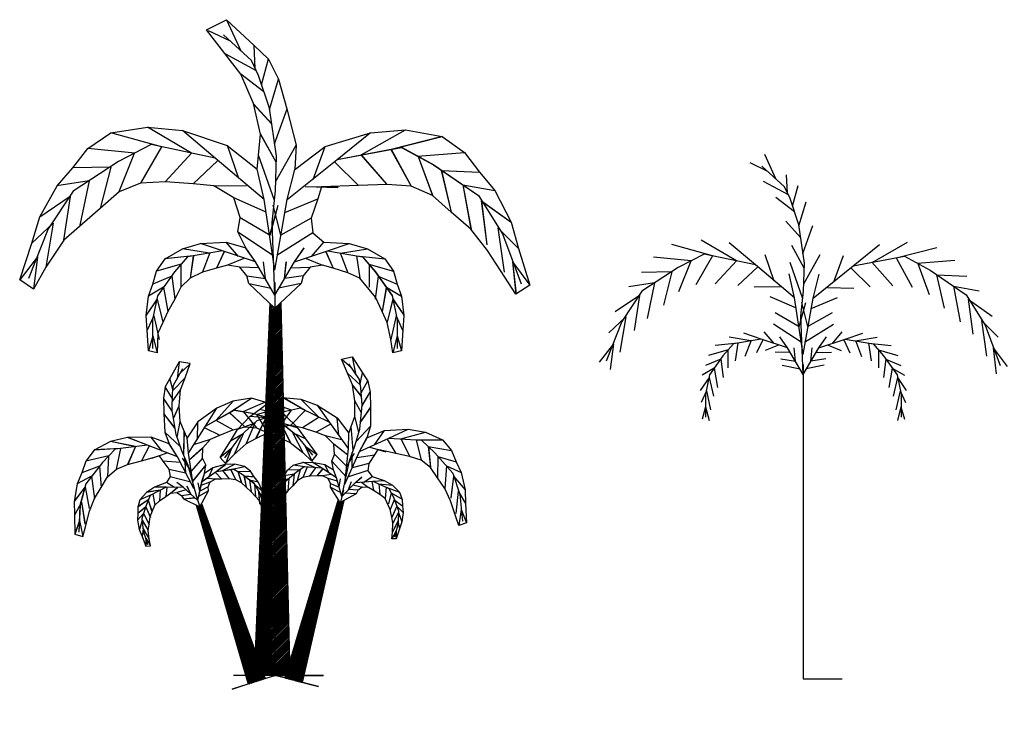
# Model space of a CAD drawing. Header units: inches. Extents: x -340059099 to 1458168, y 1119167 to 1294232938.
# Drawn here: x 486868.6 to 487072.2, y 1119167.2 to 1119311.7 of the extents above; entities that cross this region are included whole.
import ezdxf

# ---------------------------------------------------------------- set-up
doc = ezdxf.new("R2010")
doc.units = ezdxf.units.IN
doc.header["$MEASUREMENT"] = 0
for name, color, linetype in [('Bank line khal', 140, 'Continuous'), ('Dia', 5, 'Continuous'), ('Legend', 7, 'Continuous'), ('Text', 7, 'Continuous')]:
    doc.layers.add(name, color=color, linetype=linetype)
doc.layers.add('Box', color=7, linetype='Continuous', lineweight=30)
pattern_1 = [(30.72659376, (-103705.204224, 33440.115634), (-0.03193387264, 0.053725950696), [])]

# ---------------------------------------------------------------- blocks, each defined once
blk = doc.blocks.new('A$C57E40BF4')
at = {"layer": 'Box', "color": 3, "ltscale": 5}
for points in [[(32.55, 103.31), (34.82, 98.41)], [(33.21, 99.91), (29.76, 101.57)], [(37.1, 95.62), (36.91, 99.23)], [(32.33, 97.98), (37.24, 95.33)], [(38.11, 93.03), (39.2, 97.15)], [(38.47, 91.96), (34.83, 94.76)], [(39.36, 89.16), (40.76, 93.93)], [(39.69, 86.91), (36.8, 90.08)], [(40.13, 83.74), (42.11, 89.25)], [(27.05, 82.29), (20.14, 86.38)], [(30.78, 81.5), (25.65, 85.84)], [(53.77, 82), (60.76, 85.95)], [(22.35, 83.28), (14.35, 85.5)], [(40.41, 80.86), (37.95, 85.3)], [(50.02, 81.3), (55.24, 85.52)], [(58.49, 82.89), (66.53, 84.94)], [(18.13, 82.3), (10.74, 83.03)], [(22.35, 83.28), (19.05, 77.56)], [(34.51, 78.28), (32.71, 83.49)], [(40.32, 77.76), (43.56, 83.54)], [(46.22, 78.15), (48.13, 83.33)], [(58.49, 82.89), (61.67, 77.1)], [(18.05, 82.26), (15.64, 76.17)], [(27.1, 82.35), (22.89, 77.75)], [(31.17, 81.08), (27.34, 77.47)], [(40.13, 74.81), (37.64, 81.98)], [(53.71, 82.06), (57.83, 77.37)], [(62.68, 81.82), (70.09, 82.4)], [(62.76, 81.78), (65.04, 75.64)], [(14.35, 80.1), (8.35, 79.99)], [(14.35, 80.1), (12.68, 73.58)], [(38.52, 75.01), (37.42, 79.75)], [(42.14, 74.97), (43.35, 79.69)], [(49.62, 80.88), (53.37, 77.19)], [(66.42, 79.54), (72.41, 79.3)], [(66.42, 79.54), (67.95, 72.99)], [(10.92, 77.94), (5.87, 77.16)], [(10.92, 77.94), (9.48, 70.97)], [(35.75, 77.15), (30.56, 77.11)], [(44.96, 77.05), (50.14, 76.9)], [(69.79, 77.31), (74.83, 76.42)], [(69.79, 77.31), (71.09, 70.31)], [(7.94, 75.46), (3.19, 72.23)], [(7.94, 75.46), (6.92, 68.56)], [(38.85, 72.97), (33.72, 75.23)], [(41.77, 72.94), (46.95, 75.09)], [(72.72, 74.76), (77.4, 71.43)], [(72.72, 74.76), (73.59, 67.84)], [(39.43, 69.37), (40.71, 74.09)], [(41.12, 69.35), (39.93, 74.1)], [(34.71, 72.15), (39.43, 69.37)], [(45.89, 72.03), (41.12, 69.35)], [(5.26, 71.27), (1.92, 68.11)], [(5.26, 71.27), (4.1, 64.32)], [(75.31, 70.52), (78.58, 67.29)], [(75.31, 70.52), (76.32, 63.54)], [(34.38, 69.89), (39.99, 66.18)], [(46.17, 69.76), (40.48, 66.18)], [(29.91, 66.55), (25.62, 67.24)], [(31.95, 66.9), (28.5, 68.06)], [(34.46, 66.02), (32.52, 68.29)], [(37.13, 65.17), (35.63, 67.34)], [(43.29, 65.17), (44.79, 67.34)], [(45.96, 66.02), (47.9, 68.29)], [(48.47, 66.9), (51.92, 68.06)], [(50.51, 66.55), (54.8, 67.24)], [(2.82, 65.97), (0, 62.34)], [(2.82, 65.97), (2.16, 60.87)], [(27.35, 66.11), (22.88, 65.64)], [(27.35, 66.11), (26.83, 62.58)], [(29.93, 66.59), (28.72, 63.44)], [(32.23, 66.77), (31.02, 64.19)], [(35.31, 65.7), (32.71, 64.65)], [(45.11, 65.7), (47.71, 64.65)], [(48.2, 66.77), (49.4, 64.19)], [(50.49, 66.59), (51.7, 63.44)], [(53.07, 66.11), (53.59, 62.58)], [(53.07, 66.11), (57.54, 65.64)], [(25.42, 64.78), (21.56, 63.68)], [(25.39, 64.75), (25.39, 61.2)], [(37.71, 64.22), (34.67, 64.33)], [(38.71, 62.52), (38.42, 65.15)], [(41.71, 62.52), (42, 65.15)], [(42.71, 64.22), (45.75, 64.33)], [(55, 64.78), (58.86, 63.68)], [(55.03, 64.75), (55.03, 61.2)], [(77.64, 65.16), (80.38, 61.47)], [(77.64, 65.16), (78.18, 60.05)], [(23.96, 62.92), (20.97, 61.67)], [(23.96, 62.92), (24.42, 59.31)], [(35.78, 62.98), (38.71, 62.52)], [(44.64, 62.98), (41.71, 62.52)], [(56.46, 62.92), (56, 59.31)], [(56.46, 62.92), (59.46, 61.67)], [(22.67, 61.15), (20.28, 59.75)], [(22.67, 61.15), (23.33, 57.36)], [(36.07, 61.78), (39.63, 61.03)], [(40.2, 61.9), (40.2, 0), (47.87, 0)], [(44.35, 61.78), (40.79, 61.03)], [(57.75, 61.15), (57.09, 57.36)], [(57.75, 61.15), (60.14, 59.75)], [(21.66, 59.31), (19.92, 56.74)], [(21.66, 59.31), (22.52, 55.64)], [(58.76, 59.31), (57.9, 55.64)], [(58.76, 59.31), (60.51, 56.74)], [(21.15, 56.67), (20.1, 54.41)], [(21.15, 56.67), (21.95, 52.94)], [(59.28, 56.67), (58.47, 52.94)], [(59.28, 56.67), (60.32, 54.41)], [(20.97, 53.52), (20.28, 51.13)], [(20.97, 53.52), (21.66, 50.82)], [(59.45, 53.52), (58.76, 50.82)], [(59.45, 53.52), (60.14, 51.13)]]:
    blk.add_lwpolyline(points, dxfattribs=at)
at = {"layer": 'Box', "color": 3, "linetype": 'Continuous'}
for points in [[(40.21, 59.89), (39.76, 71.37), (40.28, 76.33), (40.43, 81.82), (39.33, 89.36), (37.61, 94.55), (36.51, 96.9), (32.08, 100.94)], [(40.21, 63.84), (38.52, 75.01), (30.78, 81.5), (20.69, 83.63), (15.57, 80.97), (8.42, 76.31), (4.5, 70.37), (1.4, 62.54)], [(40.21, 63.84), (42.14, 74.97), (50.02, 81.3), (60.16, 83.2), (65.21, 80.44), (72.27, 75.62), (76.05, 69.6), (78.98, 61.71)], [(40.21, 59.89), (37.13, 65.17), (31.95, 66.9), (26.45, 65.96), (24.4, 63.6), (21.73, 59.83), (20.94, 56.06), (20.94, 51.51)], [(40.21, 59.89), (43.29, 65.17), (48.47, 66.9), (53.98, 65.96), (56.02, 63.6), (58.69, 59.83), (59.48, 56.06), (59.48, 51.51)]]:
    blk.add_lwpolyline(points, dxfattribs=at)
blk = doc.blocks.new('A$C385510DB')
at = {"layer": 'Dia', "color": 0, "linetype": 'Continuous', "xscale": 0.599999999999909, "yscale": 0.599999999999909, "zscale": 0.599999999999909}
blk.add_blockref('A$C57E40BF4', (0, 0), dxfattribs=at)
blk = doc.blocks.new('banana tree')
at = {"layer": 'Bank line khal'}
h = blk.add_hatch(dxfattribs=at)
h.set_pattern_fill('ANSI31', color=3)
h.set_pattern_definition([(45, (-217501.69954, 13678.78252), (-0.08838834765, 0.08838834765), [])])
h.paths.add_polyline_path([(0.66, 42.65), (0, 42.03), (0, 0), (1.72, 0)])
h.paths.add_polyline_path([(0, 42.03), (-0.59, 42.6), (-2.36, 0), (0, 0)])
h = blk.add_hatch(dxfattribs=at)
h.set_pattern_fill('ANSI31', color=3, scale=0.5, angle=-14.2734)
h.set_pattern_definition(pattern_1)
h.paths.add_polyline_path([(-9.02, 19.51), (-8.61, 19.32), (-2.25, -0.71), (-3.07, -0.98)])
h.paths.add_polyline_path([(-8.61, 19.32), (-8.41, 19.68), (-1.13, -0.36), (-2.25, -0.71)])
h = blk.add_hatch(dxfattribs=at)
h.set_pattern_fill('ANSI31', color=3, scale=0.5, angle=-14.2734)
h.set_pattern_definition(pattern_1)
h.paths.add_polyline_path([(7.87, 20.01), (7.47, 19.79), (2.29, -0.58), (3.13, -0.8)])
h.paths.add_polyline_path([(7.47, 19.79), (7.25, 20.13), (1.14, -0.29), (2.29, -0.58)])
at = {"layer": 'Bank line khal', "color": 3, "flags": 128}
for points in [[(-0.59, 42.6), (-2.36, 0)], [(0.66, 42.65), (1.72, 0)], [(-9.02, 19.51), (-3.07, -0.98)], [(-8.41, 19.68), (-1.13, -0.36)], [(7.25, 20.13), (1.14, -0.29)], [(7.87, 20.01), (3.13, -0.8)], [(-4.91, -1.56), (-2.25, -0.71), (0, 0)], [(5.57, 0), (0, 0), (-4.73, 0)], [(4.99, -1.27), (2.29, -0.58), (0, 0)]]:
    blk.add_lwpolyline(points, dxfattribs=at)
at = {"layer": 'Legend', "color": 3, "linetype": 'Continuous', "flags": 128}
for points in [[(-3.99, 52.42), (-4.71, 54.66), (-7.01, 56.03), (-9.35, 56.28), (-12.58, 56.49), (-15.37, 56.35), (-17.84, 55.34), (-20, 53.46), (-22.36, 51.4), (-24.18, 49.81), (-26.23, 46.73), (-27.64, 44.22), (-29.21, 45.29), (-27.81, 49.48), (-26.89, 52.48), (-24.94, 56.06), (-23.14, 58.11), (-21.41, 60.33), (-18.78, 62.12), (-14.57, 62.76), (-10.58, 62.36), (-5.45, 60.66), (-2.03, 57.94), (-1.87, 59.56), (-1.64, 61.97), (-2.47, 65.45), (-3.91, 68.84), (-5.72, 71.19), (-7.83, 73.91), (-5.56, 75.05), (-2.39, 72.09), (-0.74, 70.54), (0.4, 68.24), (1.38, 64.84), (2.44, 60.69), (2.28, 57.9), (5.76, 60.54), (10.93, 62.13), (14.93, 62.44), (19.13, 61.71), (21.71, 59.86), (23.4, 57.61), (25.16, 55.52), (27.02, 51.9), (27.88, 48.88), (29.19, 44.66), (27.59, 43.63), (26.32, 45.58), (24.34, 48.64), (22.44, 51.08), (20.16, 53.03), (18.04, 54.95), (15.59, 56.01), (12.81, 56.21), (9.57, 56.08), (5.34, 55.92), (4.9, 54.55), (4.13, 52.33), (4.34, 50.68), (5.59, 49.61), (8.51, 49.45), (10.6, 48.85), (12.59, 47.69), (13.56, 46.26), (13.99, 44.8), (14.49, 43.41), (14.75, 41.22), (14.62, 39.53), (14.49, 37.15), (13.48, 36.92), (13.27, 38.46), (12.86, 40.42), (12.27, 41.67), (11.51, 43.31), (9.73, 45.46), (8.35, 46.09), (6.68, 46.63), (5.45, 46.97), (4.03, 46.74), (3.22, 45.76), (3.01, 44.88), (0, 42.03), (-3, 44.88), (-3.21, 45.76), (-4.02, 46.74), (-5.44, 46.97), (-6.67, 46.63), (-8.3, 46.18), (-9.72, 45.46), (-10.76, 44.46), (-11.47, 43.09), (-12.26, 41.67), (-12.84, 40.42), (-13.42, 39.19), (-13.47, 36.92), (-14.47, 37.15), (-14.61, 39.53), (-14.74, 41.22), (-14.47, 43.41), (-13.98, 44.8), (-13.55, 46.26), (-12.58, 47.69), (-10.59, 48.85), (-8.5, 49.45), (-5.58, 49.61), (-3.32, 48.93), (-4.23, 50.78), (-3.99, 52.42)], [(6.82, 25.31), (6.74, 26.48), (5.8, 27.43), (4.7, 27.84), (3.16, 28.34), (1.79, 28.62), (0.46, 28.43), (-0.81, 27.79), (-2.21, 27.08), (-3.29, 26.53), (-4.66, 25.29), (-5.65, 24.25), (-6.28, 24.96), (-5.09, 26.82), (-4.27, 28.16), (-2.89, 29.66), (-1.76, 30.43), (-0.65, 31.29), (0.85, 31.83), (2.96, 31.63), (4.85, 30.94), (7.13, 29.48), (8.45, 27.74), (8.73, 28.51), (9.14, 29.65), (9.16, 31.44), (8.88, 33.26), (8.29, 34.62), (7.61, 36.2), (8.85, 36.47), (10.02, 34.65), (10.63, 33.69), (10.9, 32.43), (10.95, 30.67), (10.95, 28.52), (10.53, 27.19), (12.54, 28.04), (15.24, 28.18), (17.22, 27.83), (19.17, 26.96), (20.19, 25.75), (20.73, 24.45), (21.32, 23.22), (21.78, 21.23), (21.83, 19.67), (21.94, 17.46), (21.04, 17.16), (20.66, 18.26), (20.08, 19.99), (19.46, 21.4), (18.59, 22.63), (17.81, 23.82), (16.75, 24.64), (15.42, 25.08), (13.84, 25.41), (11.77, 25.86), (11.39, 25.25), (10.74, 24.27), (10.64, 23.44), (11.12, 22.77), (12.51, 22.33), (13.45, 21.78), (14.27, 20.97), (14.56, 20.16), (14.59, 19.4), (14.66, 18.67), (14.52, 17.57), (14.25, 16.77), (13.89, 15.63), (13.37, 15.65), (13.46, 16.42), (13.5, 17.42), (13.37, 18.1), (13.2, 18.99), (12.61, 20.25), (12.02, 20.72), (11.28, 21.19), (10.72, 21.5), (10, 21.57), (9.49, 21.19), (9.28, 20.79), (7.47, 19.79), (6.37, 21.54), (6.37, 21.99), (6.1, 22.56), (5.44, 22.85), (4.81, 22.84), (3.96, 22.82), (3.19, 22.65), (2.56, 22.29), (2.04, 21.71), (1.49, 21.12), (1.05, 20.59), (0.62, 20.06), (0.31, 18.97), (-0.14, 19.2), (0.09, 20.37), (0.23, 21.21), (0.63, 22.24), (1.04, 22.85), (1.43, 23.5), (2.07, 24.08), (3.18, 24.39), (4.27, 24.43), (5.7, 24.15), (6.71, 23.53), (6.5, 24.54), (6.82, 25.31)], [(-8.28, 24.87), (-8.27, 26.05), (-7.39, 27.05), (-6.31, 27.52), (-4.8, 28.11), (-3.45, 28.46), (-2.12, 28.36), (-0.81, 27.79), (0.63, 27.16), (1.74, 26.68), (3.18, 25.52), (4.23, 24.54), (4.82, 25.29), (3.52, 27.07), (2.63, 28.36), (1.16, 29.77), (-0.01, 30.48), (-1.17, 31.27), (-2.7, 31.73), (-4.8, 31.4), (-6.64, 30.61), (-8.83, 29.02), (-10.05, 27.21), (-10.37, 27.95), (-10.84, 29.07), (-10.97, 30.85), (-10.8, 32.69), (-10.29, 34.08), (-9.7, 35.69), (-10.95, 35.89), (-12.01, 34), (-12.57, 33.02), (-12.76, 31.75), (-12.72, 29.98), (-12.59, 27.84), (-12.1, 26.53), (-14.15, 27.27), (-16.86, 27.24), (-18.81, 26.79), (-20.7, 25.8), (-21.65, 24.53), (-22.12, 23.2), (-22.64, 21.94), (-22.98, 19.93), (-22.93, 18.37), (-22.92, 16.16), (-22, 15.9), (-21.69, 17.03), (-21.21, 18.79), (-20.67, 20.24), (-19.88, 21.51), (-19.16, 22.75), (-18.15, 23.62), (-16.86, 24.14), (-15.29, 24.56), (-13.25, 25.13), (-12.84, 24.54), (-12.14, 23.6), (-11.98, 22.78), (-12.42, 22.08), (-13.79, 21.56), (-14.69, 20.96), (-15.47, 20.11), (-15.71, 19.28), (-15.69, 18.52), (-15.72, 17.78), (-15.52, 16.7), (-15.2, 15.92), (-14.77, 14.8), (-14.26, 14.84), (-14.39, 15.61), (-14.49, 16.61), (-14.4, 17.29), (-14.29, 18.19), (-13.76, 19.48), (-13.2, 19.99), (-12.49, 20.5), (-11.95, 20.85), (-11.24, 20.95), (-10.71, 20.6), (-10.48, 20.22), (-8.61, 19.32), (-7.61, 21.13), (-7.64, 21.58), (-7.41, 22.17), (-6.76, 22.49), (-6.12, 22.52), (-5.28, 22.55), (-4.5, 22.42), (-3.85, 22.1), (-3.3, 21.56), (-2.71, 21), (-2.24, 20.49), (-1.78, 19.99), (-1.42, 18.92), (-0.97, 19.18), (-1.27, 20.33), (-1.46, 21.16), (-1.92, 22.16), (-2.37, 22.75), (-2.79, 23.38), (-3.47, 23.92), (-4.59, 24.17), (-5.68, 24.14), (-7.09, 23.77), (-8.07, 23.1), (-7.91, 24.12), (-8.28, 24.87)]]:
    blk.add_lwpolyline(points, dxfattribs=at)
at = {"layer": 'Bank line khal', "color": 3, "xscale": 1.210862232252776, "yscale": 1.210862232252776, "zscale": 1.210862232252776}
blk.add_blockref('A$C385510DB', (-29.21, 0), dxfattribs=at)
at = {"layer": 'Bank line khal', "color": 3, "yscale": 0.6054311161263878, "zscale": 0.6054311161263878}
for p, xscale, rotation in [((11.67, 3.7), -0.6054311161263877, 17.60603732187358), ((-11.86, 3.02), 0.6054311161263878, 345.7265937630121)]:
    blk.add_blockref('A$C385510DB', p, dxfattribs=dict(at, xscale=xscale, rotation=rotation))

msp = doc.modelspace()

# ---------------------------------------------------------------- linework, layer by layer
at = {"layer": 'Text', "color": 3, "ltscale": 5}
for points in [[(486911.18, 1119311.65), (486914.14, 1119305.25)], [(486917.12, 1119301.59), (486916.88, 1119306.32)], [(486918.45, 1119298.2), (486919.87, 1119303.59)], [(486920.09, 1119293.13), (486921.92, 1119299.38)], [(486920.52, 1119290.19), (486916.74, 1119294.34)], [(486921.1, 1119286.05), (486923.69, 1119293.26)], [(486908.86, 1119283.11), (486902.14, 1119288.79)], [(486921.46, 1119282.27), (486918.24, 1119288.09)], [(486934.04, 1119282.84), (486940.88, 1119288.37)], [(486938.95, 1119283.76), (486948.1, 1119288.93)], [(486945.13, 1119284.93), (486955.66, 1119287.62)], [(486913.74, 1119278.89), (486911.38, 1119285.72)], [(486921.34, 1119278.21), (486925.59, 1119285.77)], [(486929.07, 1119278.72), (486931.57, 1119285.5)], [(486921.1, 1119274.35), (486917.83, 1119283.73)], [(486938.88, 1119283.85), (486944.27, 1119277.7)], [(486945.13, 1119284.93), (486949.29, 1119277.35)], [(486950.62, 1119283.53), (486960.31, 1119284.28)], [(486950.72, 1119283.47), (486953.7, 1119275.44)], [(486933.52, 1119282.3), (486938.43, 1119277.46)], [(486918.99, 1119274.61), (486917.54, 1119280.82)], [(486923.73, 1119274.56), (486925.31, 1119280.74)], [(486955.51, 1119280.55), (486963.35, 1119280.23)], [(486955.51, 1119280.55), (486957.51, 1119271.96)], [(486959.93, 1119277.62), (486966.52, 1119276.46)], [(486959.93, 1119277.62), (486961.63, 1119268.46)], [(486927.42, 1119277.28), (486934.21, 1119277.09)], [(486920.17, 1119267.23), (486921.86, 1119273.41)], [(486922.39, 1119267.21), (486920.84, 1119273.42)], [(486923.24, 1119271.9), (486930.02, 1119274.71)], [(486963.76, 1119274.28), (486969.89, 1119269.93)], [(486963.76, 1119274.28), (486964.9, 1119265.23)], [(486928.64, 1119270.72), (486922.39, 1119267.21)], [(486929, 1119267.74), (486921.56, 1119263.05)], [(486967.15, 1119268.74), (486971.43, 1119264.5)], [(486967.15, 1119268.74), (486968.47, 1119259.6)], [(486913.68, 1119262.85), (486911.14, 1119265.81)], [(486928.72, 1119262.85), (486931.27, 1119265.81)], [(486932.02, 1119264), (486936.53, 1119265.51)], [(486907.72, 1119263.54), (486902.11, 1119264.44)], [(486907.74, 1119263.6), (486906.17, 1119259.47)], [(486910.75, 1119263.82), (486909.17, 1119260.44)], [(486917.18, 1119261.74), (486915.21, 1119264.58)], [(486925.23, 1119261.74), (486927.19, 1119264.58)], [(486931.66, 1119263.82), (486933.23, 1119260.44)], [(486934.66, 1119263.6), (486936.24, 1119259.47)], [(486934.68, 1119263.54), (486940.3, 1119264.44)], [(486901.85, 1119261.22), (486896.79, 1119259.78)], [(486904.37, 1119262.97), (486898.52, 1119262.35)], [(486901.81, 1119261.18), (486901.81, 1119256.54)], [(486904.37, 1119262.97), (486903.69, 1119258.34)], [(486919.24, 1119258.27), (486918.86, 1119261.71)], [(486923.16, 1119258.27), (486923.55, 1119261.71)], [(486927.61, 1119262.43), (486931.02, 1119261.05)], [(486938.04, 1119262.97), (486938.72, 1119258.34)], [(486938.04, 1119262.97), (486943.88, 1119262.35)], [(486940.56, 1119261.22), (486945.62, 1119259.78)], [(486940.6, 1119261.18), (486940.6, 1119256.54)], [(486970.2, 1119261.72), (486973.78, 1119256.89)], [(486970.2, 1119261.72), (486970.91, 1119255.03)], [(486924.48, 1119260.48), (486928.45, 1119260.63)], [(486899.93, 1119258.79), (486896.01, 1119257.15)], [(486899.93, 1119258.79), (486900.53, 1119254.06)], [(486915.41, 1119258.87), (486919.24, 1119258.27)], [(486915.78, 1119257.29), (486920.44, 1119256.31)], [(486921.19, 1119257.45), (486921.19, 1119176.42), (486931.23, 1119176.42)], [(486926.62, 1119257.29), (486921.96, 1119256.31)], [(486927, 1119258.87), (486923.16, 1119258.27)], [(486942.48, 1119258.79), (486941.88, 1119254.06)], [(486942.48, 1119258.79), (486946.39, 1119257.15)], [(486898.24, 1119256.48), (486895.11, 1119254.64)], [(486898.24, 1119256.48), (486899.1, 1119251.51)], [(486944.17, 1119256.48), (486943.3, 1119251.51)], [(486944.17, 1119256.48), (486947.29, 1119254.64)], [(486896.92, 1119254.06), (486894.64, 1119250.7)], [(486945.48, 1119254.06), (486944.36, 1119249.25)], [(486945.48, 1119254.06), (486947.77, 1119250.7)], [(486946.16, 1119250.61), (486945.11, 1119245.72)], [(486946.16, 1119250.61), (486947.53, 1119247.65)], [(486946.38, 1119246.48), (486945.48, 1119242.95)], [(486946.38, 1119246.48), (486947.29, 1119243.35)], [(486901.46, 1119241.1), (486901.01, 1119237.6)], [(486937, 1119239.87), (486935.09, 1119241.48)], [(486937.14, 1119242.14), (486937.78, 1119238.67)], [(486901.72, 1119238.85), (486903.54, 1119240.57)], [(486936.14, 1119238.79), (486938.82, 1119236.32)], [(486938.78, 1119236.53), (486939.24, 1119238.85)], [(486900.14, 1119235.4), (486899.55, 1119237.69)], [(486902.65, 1119237.82), (486900.11, 1119235.2)], [(486939, 1119234.72), (486940.36, 1119237.16)], [(486900.02, 1119233.59), (486898.53, 1119235.94)], [(486900.01, 1119232.85), (486901.73, 1119235.32)], [(486939.06, 1119233.99), (486937.2, 1119236.35)], [(486939.17, 1119232.06), (486940.83, 1119234.86)], [(486900.01, 1119230.92), (486898.2, 1119233.62)], [(486909.05, 1119229.08), (486912.55, 1119233)], [(486911.79, 1119230.62), (486916.34, 1119233.6)], [(486914.61, 1119230.85), (486919.08, 1119232.77)], [(486924.6, 1119231.14), (486920.03, 1119232.8)], [(486927.43, 1119231.08), (486922.72, 1119233.78)], [(486930.25, 1119229.69), (486926.53, 1119233.4)], [(486939.02, 1119230.58), (486937.7, 1119233.06)], [(486900.25, 1119229.46), (486901.42, 1119232.01)], [(486906.88, 1119227.85), (486909.22, 1119231.57)], [(486911.79, 1119230.62), (486914.98, 1119227.71)], [(486914.67, 1119230.84), (486917.38, 1119227.52)], [(486917.41, 1119230.23), (486921.17, 1119231.34)], [(486921.84, 1119230.36), (486918.02, 1119231.25)], [(486924.54, 1119231.13), (486922.03, 1119227.65)], [(486927.43, 1119231.08), (486924.41, 1119227.98)], [(486932.49, 1119228.59), (486929.94, 1119232.17)], [(486938.79, 1119228.5), (486940.93, 1119231.68)], [(486900.6, 1119227.39), (486898.28, 1119230.44)], [(486901, 1119225.54), (486901.65, 1119228.8)], [(486905.19, 1119225.1), (486905.28, 1119228.71)], [(486909, 1119229.1), (486912.55, 1119227.07)], [(486917.03, 1119228.44), (486913.5, 1119227.16)], [(486917.03, 1119228.44), (486915.27, 1119224.23)], [(486919.32, 1119229.54), (486915.99, 1119229.86)], [(486919.32, 1119229.54), (486917.28, 1119225.35)], [(486917.41, 1119230.23), (486919.74, 1119226.49)], [(486921.84, 1119230.36), (486919.73, 1119226.49)], [(486919.97, 1119229.56), (486923.28, 1119230.07)], [(486919.97, 1119229.56), (486922.25, 1119225.49)], [(486922.32, 1119228.6), (486924.32, 1119224.5)], [(486922.32, 1119228.6), (486925.92, 1119227.53)], [(486930.3, 1119229.72), (486926.88, 1119227.48)], [(486934.34, 1119225.94), (486934.04, 1119229.54)], [(486938.5, 1119226.63), (486937.65, 1119229.85)], [(486901.67, 1119223.62), (486898.5, 1119226.58)], [(486902.37, 1119221.82), (486902.51, 1119226.79)], [(486906.72, 1119227.51), (486909.82, 1119226.01)], [(486924.83, 1119226.52), (486926.92, 1119222.41)], [(486924.83, 1119226.52), (486927.53, 1119225.2)], [(486932.67, 1119228.26), (486929.66, 1119226.59)], [(486936.35, 1119223.22), (486936.42, 1119226.41)], [(486937.34, 1119222.84), (486936.92, 1119227.79)], [(486937.94, 1119224.68), (486940.93, 1119227.82)], [(486941.75, 1119223.97), (486943.8, 1119226.95)], [(486944.66, 1119225.36), (486948.66, 1119227.19)], [(486947.15, 1119225.2), (486952.23, 1119226.57)], [(486892.44, 1119223.61), (486887.3, 1119224.69)], [(486894.92, 1119223.91), (486890.82, 1119225.51)], [(486897.91, 1119222.7), (486895.69, 1119225.55)], [(486903.34, 1119222.26), (486903.09, 1119225.44)], [(486904.64, 1119224.15), (486907.88, 1119225.15)], [(486914.65, 1119226.22), (486912.03, 1119224.75)], [(486914.65, 1119226.22), (486912.8, 1119222)], [(486934.94, 1119225.03), (486931.65, 1119225.84)], [(486938.65, 1119222.61), (486940.17, 1119225.41)], [(486944.35, 1119225.16), (486946.13, 1119222.21)], [(486947.13, 1119225.25), (486948.99, 1119221.61)], [(486950.29, 1119225), (486955.73, 1119225.01)], [(486950.29, 1119225), (486951.37, 1119220.82)], [(486889.32, 1119223.23), (486883.89, 1119222.92)], [(486889.32, 1119223.23), (486888.48, 1119218.99)], [(486892.46, 1119223.66), (486890.82, 1119219.91)], [(486895.25, 1119223.73), (486893.64, 1119220.68)], [(486901.08, 1119221.52), (486899.4, 1119224.23)], [(486903.53, 1119220.92), (486906.29, 1119223.35)], [(486912.25, 1119223.25), (486909.88, 1119221.4)], [(486912.25, 1119223.25), (486911.01, 1119220.12)], [(486927.4, 1119223.69), (486928.82, 1119220.64)], [(486927.4, 1119223.69), (486929.87, 1119221.99)], [(486936.24, 1119221.88), (486933.34, 1119224.14)], [(486937.09, 1119219.22), (486937.1, 1119222.42)], [(486940.77, 1119223.48), (486944.03, 1119222.55)], [(486952.78, 1119223.65), (486957.57, 1119222.82)], [(486952.82, 1119223.61), (486953.28, 1119219.34)], [(486886.91, 1119221.73), (486882.18, 1119220.62)], [(486886.87, 1119221.69), (486886.67, 1119217.41)], [(486898.92, 1119222.26), (486895.71, 1119221.14)], [(486901.72, 1119220.33), (486898.06, 1119220.64)], [(486903.89, 1119218.57), (486902.15, 1119221.26)], [(486902.84, 1119218.22), (486902.64, 1119221.42)], [(486906.28, 1119221.24), (486903.89, 1119218.57)], [(486929.53, 1119219.25), (486926.92, 1119220.38)], [(486930.88, 1119219.14), (486928.88, 1119220.43)], [(486932.9, 1119220.64), (486935.86, 1119217.39)], [(486933.48, 1119222.03), (486936.02, 1119219.5)], [(486936.02, 1119219.5), (486937.6, 1119222.29)], [(486938.08, 1119221.39), (486941.71, 1119221.91)], [(486954.78, 1119221.6), (486954.69, 1119217.19)], [(486954.78, 1119221.6), (486958.54, 1119220.48)], [(486885.03, 1119219.57), (486881.34, 1119218.23)], [(486885.03, 1119219.57), (486885.38, 1119215.18)], [(486899.33, 1119218.95), (486902.84, 1119218.22)], [(486906.93, 1119219.89), (486904.17, 1119216.47)], [(486907.65, 1119217.46), (486908.41, 1119219.26)], [(486908.89, 1119218.37), (486910.16, 1119217)], [(486909.04, 1119218.51), (486910.96, 1119219.91)], [(486910.36, 1119218.72), (486911.74, 1119216.99)], [(486910.38, 1119218.69), (486912.92, 1119219.97)], [(486912.06, 1119218.93), (486914.95, 1119219.51)], [(486912.06, 1119218.93), (486913.09, 1119216.82)], [(486913.53, 1119218.48), (486916.16, 1119218.55)], [(486913.56, 1119218.46), (486914.26, 1119216.25)], [(486926.4, 1119218.85), (486923.77, 1119218.77)], [(486927.84, 1119219.38), (486924.93, 1119219.81)], [(486926.37, 1119218.83), (486925.8, 1119216.58)], [(486927.84, 1119219.38), (486926.93, 1119217.23)], [(486929.55, 1119219.27), (486928.27, 1119217.47)], [(486931.03, 1119219.01), (486929.85, 1119217.57)], [(486932.33, 1119218.18), (486931.46, 1119219.93)], [(486933.89, 1119217.21), (486933.29, 1119218.83)], [(486940.36, 1119218.66), (486936.18, 1119217.31)], [(486940.55, 1119220.15), (486937.09, 1119219.22)], [(486956.56, 1119219.64), (486956.26, 1119214.99)], [(486956.56, 1119219.64), (486959.61, 1119218.26)], [(486883.37, 1119217.51), (486880.4, 1119215.95)], [(486883.37, 1119217.51), (486883.95, 1119212.88)], [(486900.48, 1119215.18), (486898.81, 1119216.21)], [(486899.6, 1119217.48), (486903.86, 1119216.37)], [(486902.31, 1119215.18), (486900.94, 1119216.24)], [(486905.98, 1119215.69), (486907.85, 1119216.36)], [(486906.15, 1119216.4), (486906.65, 1119218.05)], [(486907.18, 1119217.09), (486909.01, 1119216.95)], [(486914.81, 1119217.61), (486916.93, 1119217.42)], [(486914.81, 1119217.61), (486915.24, 1119215.26)], [(486915.97, 1119216.76), (486917.73, 1119216.36)], [(486915.97, 1119216.76), (486916.31, 1119214.26)], [(486924.06, 1119216.99), (486922.32, 1119216.49)], [(486925.17, 1119217.91), (486923.07, 1119217.6)], [(486924.06, 1119216.99), (486923.87, 1119214.48)], [(486925.17, 1119217.91), (486924.88, 1119215.54)], [(486932.82, 1119217.84), (486931, 1119217.59)], [(486934.1, 1119216.51), (486932.19, 1119217.07)], [(486934.46, 1119215.27), (486934.7, 1119216.99)], [(486936.36, 1119214.79), (486936.97, 1119216.41)], [(486937.79, 1119216.22), (486939.09, 1119217.35)], [(486939.03, 1119216.26), (486940.51, 1119215.17)], [(486939.62, 1119216.32), (486941.22, 1119217.45)], [(486941.16, 1119216.43), (486941.51, 1119214.6)], [(486941.36, 1119216.48), (486943.73, 1119216.65)], [(486958.01, 1119217.55), (486957.45, 1119213.02)], [(486958.01, 1119217.55), (486960.44, 1119214.68)], [(486882.05, 1119215.34), (486879.79, 1119212.34)], [(486882.05, 1119215.34), (486882.87, 1119210.85)], [(486897.53, 1119214.62), (486894.72, 1119214.19)], [(486898.73, 1119215.24), (486896.35, 1119215.28)], [(486897.53, 1119214.64), (486897.41, 1119212.44)], [(486898.93, 1119215.21), (486898.69, 1119213.36)], [(486901.07, 1119215.15), (486899.65, 1119213.98)], [(486902.86, 1119214.7), (486900.94, 1119214.17)], [(486903.82, 1119213.84), (486903.11, 1119215.43)], [(486905.69, 1119214.44), (486905.35, 1119216.13)], [(486907.48, 1119214.49), (486905.41, 1119213.32)], [(486907.42, 1119215.3), (486905.69, 1119214.44)], [(486916.96, 1119215.81), (486917.15, 1119213.35)], [(486916.96, 1119215.81), (486918.56, 1119214.55)], [(486917.81, 1119214.26), (486918.91, 1119213.06)], [(486917.81, 1119214.26), (486918.04, 1119211.78)], [(486922.38, 1119214.4), (486921.35, 1119213.13)], [(486923.13, 1119215.99), (486921.61, 1119214.64)], [(486922.38, 1119214.4), (486922.28, 1119211.9)], [(486923.13, 1119215.99), (486923.08, 1119213.52)], [(486935.31, 1119214.64), (486925.32, 1119175.37), (486930.18, 1119174.14)], [(486932.67, 1119215.23), (486934.8, 1119214.18)], [(486932.68, 1119216.04), (486934.46, 1119215.27)], [(486938.29, 1119214.61), (486936.36, 1119214.79)], [(486937.27, 1119215.7), (486939.22, 1119215.28)], [(486942.59, 1119215.96), (486942.85, 1119213.76)], [(486942.59, 1119215.93), (486945.43, 1119215.67)], [(486944.15, 1119215.23), (486943.91, 1119212.91)], [(486944.15, 1119215.23), (486946.91, 1119214.21)], [(486958.97, 1119214.44), (486958.48, 1119209.85)], [(486958.97, 1119214.44), (486960.52, 1119211.86)], [(486881.27, 1119212.18), (486879.87, 1119209.51)], [(486881.27, 1119212.18), (486882.02, 1119207.63)], [(486895.08, 1119212.62), (486892.89, 1119211.17)], [(486896.02, 1119213.83), (486893.33, 1119212.65)], [(486895.07, 1119212.59), (486895.77, 1119210.38)], [(486896.02, 1119213.83), (486896.39, 1119211.53)], [(486901.9, 1119213.55), (486903.82, 1119213.84)], [(486902.32, 1119212.85), (486904.69, 1119213.09)], [(486904.88, 1119213.75), (486917.14, 1119175.14), (486912.35, 1119173.62)], [(486918.54, 1119212.33), (486919.44, 1119210.98)], [(486918.54, 1119212.33), (486918.64, 1119210.51)], [(486921.76, 1119212.42), (486920.93, 1119211.02)], [(486921.76, 1119212.42), (486921.76, 1119210.6)], [(486937.92, 1119213.89), (486935.54, 1119213.99)], [(486945.17, 1119214.05), (486944.6, 1119211.8)], [(486945.79, 1119212.66), (486944.91, 1119210.44)], [(486945.16, 1119214.08), (486947.43, 1119212.75)], [(486945.79, 1119212.66), (486947.48, 1119211.39)], [(486894.54, 1119211.17), (486892.92, 1119209.8)], [(486894.54, 1119211.17), (486895.54, 1119209.01)], [(486946.32, 1119211.33), (486945.29, 1119209.03)], [(486946.32, 1119211.33), (486947.61, 1119210.06)], [(486959.58, 1119210.67), (486959.1, 1119207.33)], [(486959.58, 1119210.67), (486960.72, 1119207.88)], [(486880.88, 1119208.38), (486879.9, 1119205.53)], [(486880.88, 1119208.38), (486881.55, 1119205.08)], [(486894.08, 1119209.81), (486892.87, 1119208.47)], [(486893.82, 1119208.46), (486893.24, 1119206.51)], [(486893.82, 1119208.46), (486895.08, 1119206.34)], [(486894.08, 1119209.81), (486895.24, 1119207.58)], [(486946.56, 1119208.24), (486945.45, 1119206.01)], [(486946.66, 1119210), (486945.52, 1119207.81)], [(486946.56, 1119208.24), (486946.86, 1119206.64)], [(486946.66, 1119210), (486947.35, 1119208.09)], [(486894.02, 1119206.71), (486893.81, 1119205.1)], [(486894.02, 1119206.71), (486895.26, 1119204.55)], [(486946.16, 1119206.21), (486945.29, 1119204.61)], [(486946.16, 1119206.21), (486946.22, 1119204.59)], [(486894.54, 1119204.71), (486895.5, 1119203.17)], [(486894.54, 1119204.71), (486894.58, 1119203.09)]]:
    msp.add_lwpolyline(points, dxfattribs=at)
at = {"layer": 'Text', "color": 3, "linetype": 'Continuous'}
for points in [[(486921.2, 1119259.99), (486923.73, 1119274.56), (486934.04, 1119282.84), (486947.31, 1119285.34), (486953.93, 1119281.72), (486963.16, 1119275.42), (486968.12, 1119267.53), (486971.96, 1119257.2)], [(486921.2, 1119254.83), (486925.23, 1119261.74), (486932.02, 1119264), (486939.22, 1119262.77), (486941.9, 1119259.68), (486945.39, 1119254.75), (486946.42, 1119249.81), (486946.42, 1119243.85)], [(486934.99, 1119213.36), (486936.55, 1119220.71), (486937.68, 1119223.78), (486938.67, 1119227.24), (486939.19, 1119232.2), (486938.93, 1119235.76), (486938.61, 1119237.44), (486936.45, 1119240.71)], [(486905.27, 1119212.5), (486903.28, 1119219.75), (486901.98, 1119222.74), (486900.79, 1119226.14), (486899.99, 1119231.06), (486900.04, 1119234.63), (486900.26, 1119236.32), (486902.22, 1119239.71)], [(486904.49, 1119214.96), (486903.34, 1119222.26), (486906.88, 1119227.85), (486912.75, 1119231.17), (486916.47, 1119230.53), (486921.86, 1119229.04), (486925.48, 1119226.1), (486928.96, 1119221.84)], [(486935.62, 1119215.87), (486936.35, 1119223.22), (486932.49, 1119228.59), (486926.43, 1119231.57), (486922.76, 1119230.71), (486917.47, 1119228.91), (486914.03, 1119225.77), (486910.8, 1119221.31)], [(486935.62, 1119215.87), (486938.65, 1119222.61), (486944.66, 1119225.36), (486951.4, 1119224.93), (486954.16, 1119222.36), (486957.86, 1119218.17), (486959.29, 1119213.74), (486959.87, 1119208.26)], [(486904.49, 1119214.96), (486901.08, 1119221.52), (486894.92, 1119223.91), (486888.22, 1119223.09), (486885.61, 1119220.37), (486882.16, 1119215.97), (486880.99, 1119211.46), (486880.73, 1119205.96)], [(486905.27, 1119212.5), (486906.15, 1119216.4), (486909.04, 1119218.51), (486912.66, 1119219.01), (486914.4, 1119217.94), (486916.81, 1119216.12), (486918.05, 1119213.92), (486918.95, 1119211.08)], [(486934.99, 1119213.36), (486933.89, 1119217.21), (486930.88, 1119219.14), (486927.24, 1119219.43), (486925.56, 1119218.27), (486923.26, 1119216.31), (486922.15, 1119214.04), (486921.41, 1119211.15)], [(486934.99, 1119213.36), (486937.79, 1119216.22), (486941.36, 1119216.48), (486944.7, 1119214.99), (486945.61, 1119213.17), (486946.7, 1119210.34), (486946.59, 1119207.83), (486945.86, 1119204.94)], [(486905.27, 1119212.5), (486902.31, 1119215.18), (486898.73, 1119215.24), (486895.49, 1119213.56), (486894.68, 1119211.68), (486893.76, 1119208.8), (486894.01, 1119206.3), (486894.91, 1119203.45)]]:
    msp.add_lwpolyline(points, dxfattribs=at)

# ---------------------------------------------------------------- block references
at = {"layer": 'Text', "color": 3, "xscale": 1.801764693751466, "yscale": 1.801764693809673, "zscale": 1.801764693726075}
msp.add_blockref('banana tree', (486921.19, 1119176.42), dxfattribs=at)
at = {"layer": 'Text', "linetype": 'Continuous', "xscale": 1.745351055229548, "yscale": 1.745351055171341, "zscale": 1.745351055231515}
msp.add_blockref('A$C385510DB', (486988.03, 1119175.75), dxfattribs=at)

doc.saveas('drawing.dxf')
